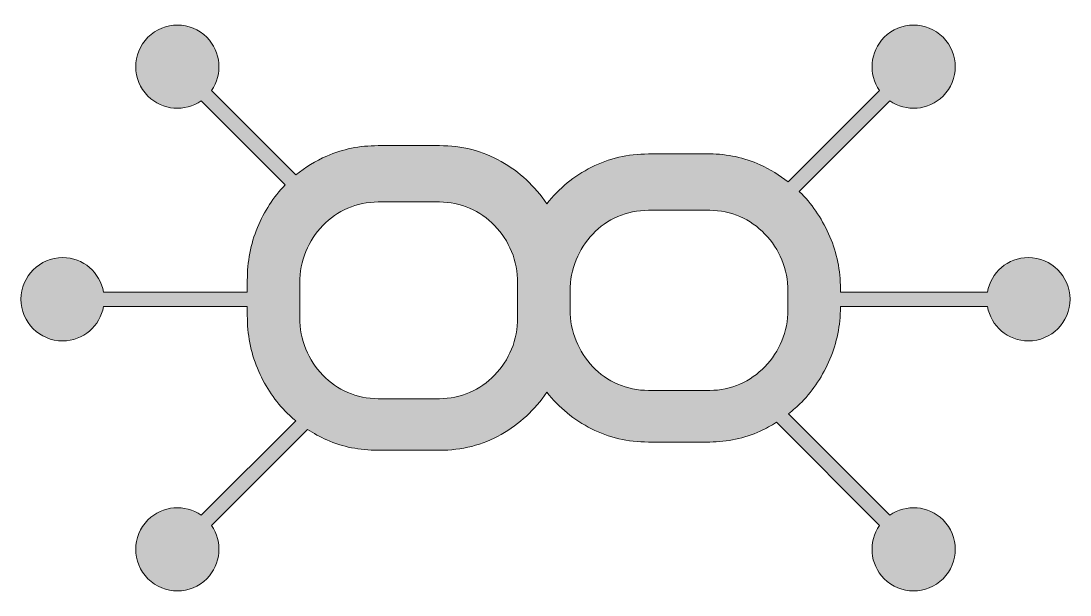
# Model space of a CAD drawing. Header units: inches. Extents: x -215 to 815, y -290 to 530.
# Drawn here: x -87.4 to -32.6, y 195.4 to 225.4 of the extents above; entities that cross this region are included whole.
import ezdxf

# ---------------------------------------------------------------- set-up
doc = ezdxf.new("R2010")
doc.units = ezdxf.units.IN
doc.header["$MEASUREMENT"] = 0
doc.layers.add('Calque 1', color=7, linetype='Continuous')

# ---------------------------------------------------------------- blocks, each defined once
blk = doc.blocks.new('block 24')
at = {"layer": 'Calque 1', "true_color": 0x030000}
h = blk.add_hatch(color=18, dxfattribs=at)
h.dxf.hatch_style = 2
edge = h.paths.add_edge_path()
edge.add_spline(control_points=[(-34.749, 213.029), (-35.822, 213.029), (-36.711, 212.252), (-36.89, 211.232), (-36.89, 211.232), (-44.576, 211.232), (-44.576, 211.232), (-44.576, 211.232), (-44.576, 211.398), (-44.576, 211.398), (-44.576, 212.356), (-44.759, 213.262), (-45.124, 214.117), (-45.49, 214.973), (-45.983, 215.72), (-46.601, 216.359), (-46.644, 216.403), (-46.691, 216.441), (-46.735, 216.484), (-46.735, 216.484), (-41.995, 221.225), (-41.995, 221.225), (-41.146, 220.631), (-39.97, 220.709), (-39.212, 221.466), (-38.362, 222.316), (-38.362, 223.694), (-39.212, 224.543), (-40.062, 225.394), (-41.439, 225.394), (-42.289, 224.543), (-43.047, 223.786), (-43.124, 222.61), (-42.531, 221.761), (-42.531, 221.761), (-47.307, 216.984), (-47.307, 216.984), (-47.754, 217.335), (-48.24, 217.638), (-48.773, 217.88), (-49.604, 218.258), (-50.482, 218.446), (-51.409, 218.446), (-51.409, 218.446), (-54.615, 218.446), (-54.615, 218.446), (-55.685, 218.446), (-56.677, 218.215), (-57.59, 217.752), (-58.504, 217.29), (-59.284, 216.654), (-59.931, 215.843), (-60.55, 216.769), (-61.344, 217.506), (-62.314, 218.056), (-63.285, 218.606), (-64.361, 218.88), (-65.541, 218.88), (-65.541, 218.88), (-68.747, 218.88), (-68.747, 218.88), (-69.704, 218.88), (-70.597, 218.699), (-71.426, 218.337), (-72.018, 218.078), (-72.555, 217.745), (-73.04, 217.346), (-73.04, 217.346), (-77.455, 221.761), (-77.455, 221.761), (-76.861, 222.61), (-76.939, 223.785), (-77.697, 224.543), (-78.546, 225.394), (-79.923, 225.394), (-80.774, 224.543), (-81.623, 223.693), (-81.623, 222.316), (-80.774, 221.466), (-80.016, 220.708), (-78.84, 220.631), (-77.991, 221.225), (-77.991, 221.225), (-73.6, 216.834), (-73.6, 216.834), (-74.218, 216.196), (-74.703, 215.45), (-75.053, 214.595), (-75.405, 213.74), (-75.581, 212.819), (-75.581, 211.833), (-75.581, 211.833), (-75.581, 211.232), (-75.581, 211.232), (-75.581, 211.232), (-83.096, 211.232), (-83.096, 211.232), (-83.276, 212.253), (-84.164, 213.029), (-85.236, 213.029), (-86.438, 213.029), (-87.412, 212.055), (-87.412, 210.853), (-87.412, 209.652), (-86.438, 208.677), (-85.236, 208.677), (-84.164, 208.677), (-83.275, 209.454), (-83.096, 210.474), (-83.096, 210.474), (-75.581, 210.474), (-75.581, 210.474), (-75.581, 210.474), (-75.581, 210.006), (-75.581, 210.006), (-75.581, 209.021), (-75.405, 208.1), (-75.053, 207.245), (-74.702, 206.389), (-74.217, 205.643), (-73.598, 205.004), (-73.425, 204.826), (-73.242, 204.661), (-73.053, 204.504), (-73.053, 204.504), (-77.991, 199.565), (-77.991, 199.565), (-78.84, 200.159), (-80.016, 200.082), (-80.774, 199.325), (-81.623, 198.475), (-81.623, 197.097), (-80.774, 196.248), (-79.924, 195.398), (-78.546, 195.398), (-77.697, 196.248), (-76.939, 197.005), (-76.862, 198.181), (-77.455, 199.03), (-77.455, 199.03), (-72.433, 204.053), (-72.433, 204.053), (-72.116, 203.846), (-71.783, 203.659), (-71.426, 203.503), (-70.597, 203.142), (-69.704, 202.96), (-68.748, 202.96), (-68.748, 202.96), (-65.542, 202.96), (-65.542, 202.96), (-64.361, 202.96), (-63.285, 203.235), (-62.315, 203.784), (-61.344, 204.334), (-60.55, 205.071), (-59.931, 205.996), (-59.285, 205.187), (-58.504, 204.55), (-57.59, 204.087), (-56.677, 203.625), (-55.685, 203.393), (-54.615, 203.393), (-54.615, 203.393), (-51.409, 203.393), (-51.409, 203.393), (-50.482, 203.393), (-49.604, 203.583), (-48.773, 203.96), (-48.475, 204.095), (-48.195, 204.254), (-47.924, 204.423), (-47.924, 204.423), (-42.531, 199.03), (-42.531, 199.03), (-43.125, 198.181), (-43.048, 197.005), (-42.29, 196.248), (-41.44, 195.398), (-40.063, 195.398), (-39.212, 196.248), (-38.363, 197.097), (-38.363, 198.475), (-39.212, 199.325), (-39.97, 200.082), (-41.145, 200.159), (-41.994, 199.565), (-41.994, 199.565), (-47.294, 204.866), (-47.294, 204.866), (-47.052, 205.057), (-46.817, 205.259), (-46.601, 205.482), (-45.983, 206.12), (-45.49, 206.867), (-45.124, 207.723), (-44.759, 208.578), (-44.576, 209.484), (-44.576, 210.441), (-44.576, 210.441), (-44.576, 210.475), (-44.576, 210.475), (-44.576, 210.475), (-36.89, 210.475), (-36.89, 210.475), (-36.711, 209.454), (-35.822, 208.677), (-34.749, 208.677), (-33.548, 208.677), (-32.573, 209.652), (-32.573, 210.853), (-32.573, 212.054), (-33.548, 213.029), (-34.749, 213.029)], knot_values=[0, 0, 0, 0, 1, 1, 1, 2, 2, 2, 3, 3, 3, 4, 4, 4, 5, 5, 5, 6, 6, 6, 7, 7, 7, 8, 8, 8, 9, 9, 9, 10, 10, 10, 11, 11, 11, 12, 12, 12, 13, 13, 13, 14, 14, 14, 15, 15, 15, 16, 16, 16, 17, 17, 17, 18, 18, 18, 19, 19, 19, 20, 20, 20, 21, 21, 21, 22, 22, 22, 23, 23, 23, 24, 24, 24, 25, 25, 25, 26, 26, 26, 27, 27, 27, 28, 28, 28, 29, 29, 29, 30, 30, 30, 31, 31, 31, 32, 32, 32, 33, 33, 33, 34, 34, 34, 35, 35, 35, 36, 36, 36, 37, 37, 37, 38, 38, 38, 39, 39, 39, 40, 40, 40, 41, 41, 41, 42, 42, 42, 43, 43, 43, 44, 44, 44, 45, 45, 45, 46, 46, 46, 47, 47, 47, 48, 48, 48, 49, 49, 49, 50, 50, 50, 51, 51, 51, 52, 52, 52, 53, 53, 53, 54, 54, 54, 55, 55, 55, 56, 56, 56, 57, 57, 57, 58, 58, 58, 59, 59, 59, 60, 60, 60, 61, 61, 61, 62, 62, 62, 63, 63, 63, 64, 64, 64, 65, 65, 65, 66, 66, 66, 67, 67, 67, 68, 68, 68, 69, 69, 69, 70, 70, 70, 71, 71, 71, 71], degree=3, periodic=1)
edge = h.paths.add_edge_path()
edge.add_spline(control_points=[(-61.449, 209.889), (-61.449, 209.312), (-61.555, 208.766), (-61.766, 208.248), (-61.977, 207.73), (-62.271, 207.276), (-62.651, 206.887), (-63.031, 206.498), (-63.468, 206.196), (-63.959, 205.98), (-64.452, 205.763), (-64.979, 205.656), (-65.541, 205.656), (-65.541, 205.656), (-68.747, 205.656), (-68.747, 205.656), (-69.309, 205.656), (-69.837, 205.763), (-70.329, 205.98), (-70.82, 206.196), (-71.257, 206.498), (-71.636, 206.887), (-72.016, 207.276), (-72.311, 207.73), (-72.522, 208.248), (-72.734, 208.766), (-72.839, 209.312), (-72.839, 209.889), (-72.839, 209.889), (-72.839, 211.702), (-72.839, 211.702), (-72.839, 212.279), (-72.733, 212.827), (-72.522, 213.344), (-72.311, 213.863), (-72.016, 214.316), (-71.636, 214.705), (-71.257, 215.095), (-70.82, 215.396), (-70.329, 215.612), (-69.837, 215.828), (-69.309, 215.936), (-68.747, 215.936), (-68.747, 215.936), (-65.541, 215.936), (-65.541, 215.936), (-64.979, 215.936), (-64.452, 215.828), (-63.959, 215.612), (-63.468, 215.396), (-63.031, 215.095), (-62.651, 214.705), (-62.271, 214.316), (-61.977, 213.863), (-61.766, 213.344), (-61.554, 212.827), (-61.449, 212.279), (-61.449, 211.702), (-61.449, 211.702), (-61.449, 209.889), (-61.449, 209.889)], knot_values=[0, 0, 0, 0, 1, 1, 1, 2, 2, 2, 3, 3, 3, 4, 4, 4, 5, 5, 5, 6, 6, 6, 7, 7, 7, 8, 8, 8, 9, 9, 9, 10, 10, 10, 11, 11, 11, 12, 12, 12, 13, 13, 13, 14, 14, 14, 15, 15, 15, 16, 16, 16, 17, 17, 17, 18, 18, 18, 19, 19, 19, 20, 20, 20, 20], degree=3, periodic=1)
edge = h.paths.add_edge_path()
edge.add_spline(control_points=[(-49.827, 206.416), (-50.321, 206.198), (-50.847, 206.089), (-51.409, 206.089), (-51.409, 206.089), (-54.615, 206.089), (-54.615, 206.089), (-55.178, 206.089), (-55.712, 206.199), (-56.218, 206.416), (-56.725, 206.633), (-57.161, 206.939), (-57.527, 207.33), (-57.892, 207.723), (-58.18, 208.173), (-58.391, 208.682), (-58.601, 209.189), (-58.707, 209.735), (-58.707, 210.316), (-58.707, 210.316), (-58.707, 211.274), (-58.707, 211.274), (-58.707, 211.856), (-58.601, 212.4), (-58.391, 212.909), (-58.179, 213.417), (-57.892, 213.868), (-57.527, 214.26), (-57.161, 214.653), (-56.725, 214.957), (-56.218, 215.175), (-55.712, 215.393), (-55.178, 215.502), (-54.615, 215.502), (-54.615, 215.502), (-51.409, 215.502), (-51.409, 215.502), (-50.847, 215.502), (-50.321, 215.393), (-49.827, 215.175), (-49.336, 214.957), (-48.9, 214.653), (-48.52, 214.26), (-48.141, 213.868), (-47.846, 213.417), (-47.634, 212.909), (-47.424, 212.4), (-47.317, 211.856), (-47.317, 211.274), (-47.317, 211.274), (-47.317, 210.316), (-47.317, 210.316), (-47.317, 209.735), (-47.424, 209.189), (-47.634, 208.682), (-47.846, 208.173), (-48.141, 207.723), (-48.52, 207.33), (-48.9, 206.939), (-49.336, 206.634), (-49.827, 206.416)], knot_values=[0, 0, 0, 0, 1, 1, 1, 2, 2, 2, 3, 3, 3, 4, 4, 4, 5, 5, 5, 6, 6, 6, 7, 7, 7, 8, 8, 8, 9, 9, 9, 10, 10, 10, 11, 11, 11, 12, 12, 12, 13, 13, 13, 14, 14, 14, 15, 15, 15, 16, 16, 16, 17, 17, 17, 18, 18, 18, 19, 19, 19, 20, 20, 20, 20], degree=3, periodic=1)
at = {"layer": 'Calque 1', "lineweight": 0}
for points, knots in [([(-34.749, 213.029), (-35.822, 213.029), (-36.711, 212.252), (-36.89, 211.232), (-36.89, 211.232), (-44.576, 211.232), (-44.576, 211.232), (-44.576, 211.232), (-44.576, 211.398), (-44.576, 211.398), (-44.576, 212.356), (-44.759, 213.262), (-45.124, 214.117), (-45.49, 214.973), (-45.983, 215.72), (-46.601, 216.359), (-46.644, 216.403), (-46.691, 216.441), (-46.735, 216.484), (-46.735, 216.484), (-41.995, 221.225), (-41.995, 221.225), (-41.146, 220.631), (-39.97, 220.709), (-39.212, 221.466), (-38.362, 222.316), (-38.362, 223.694), (-39.212, 224.543), (-40.062, 225.394), (-41.439, 225.394), (-42.289, 224.543), (-43.047, 223.786), (-43.124, 222.61), (-42.531, 221.761), (-42.531, 221.761), (-47.307, 216.984), (-47.307, 216.984), (-47.754, 217.335), (-48.24, 217.638), (-48.773, 217.88), (-49.604, 218.258), (-50.482, 218.446), (-51.409, 218.446), (-51.409, 218.446), (-54.615, 218.446), (-54.615, 218.446), (-55.685, 218.446), (-56.677, 218.215), (-57.59, 217.752), (-58.504, 217.29), (-59.284, 216.654), (-59.931, 215.843), (-60.55, 216.769), (-61.344, 217.506), (-62.314, 218.056), (-63.285, 218.606), (-64.361, 218.88), (-65.541, 218.88), (-65.541, 218.88), (-68.747, 218.88), (-68.747, 218.88), (-69.704, 218.88), (-70.597, 218.699), (-71.426, 218.337), (-72.018, 218.078), (-72.555, 217.745), (-73.04, 217.346), (-73.04, 217.346), (-77.455, 221.761), (-77.455, 221.761), (-76.861, 222.61), (-76.939, 223.785), (-77.697, 224.543), (-78.546, 225.394), (-79.923, 225.394), (-80.774, 224.543), (-81.623, 223.693), (-81.623, 222.316), (-80.774, 221.466), (-80.016, 220.708), (-78.84, 220.631), (-77.991, 221.225), (-77.991, 221.225), (-73.6, 216.834), (-73.6, 216.834), (-74.218, 216.196), (-74.703, 215.45), (-75.053, 214.595), (-75.405, 213.74), (-75.581, 212.819), (-75.581, 211.833), (-75.581, 211.833), (-75.581, 211.232), (-75.581, 211.232), (-75.581, 211.232), (-83.096, 211.232), (-83.096, 211.232), (-83.276, 212.253), (-84.164, 213.029), (-85.236, 213.029), (-86.438, 213.029), (-87.412, 212.055), (-87.412, 210.853), (-87.412, 209.652), (-86.438, 208.677), (-85.236, 208.677), (-84.164, 208.677), (-83.275, 209.454), (-83.096, 210.474), (-83.096, 210.474), (-75.581, 210.474), (-75.581, 210.474), (-75.581, 210.474), (-75.581, 210.006), (-75.581, 210.006), (-75.581, 209.021), (-75.405, 208.1), (-75.053, 207.245), (-74.702, 206.389), (-74.217, 205.643), (-73.598, 205.004), (-73.425, 204.826), (-73.242, 204.661), (-73.053, 204.504), (-73.053, 204.504), (-77.991, 199.565), (-77.991, 199.565), (-78.84, 200.159), (-80.016, 200.082), (-80.774, 199.325), (-81.623, 198.475), (-81.623, 197.097), (-80.774, 196.248), (-79.924, 195.398), (-78.546, 195.398), (-77.697, 196.248), (-76.939, 197.005), (-76.862, 198.181), (-77.455, 199.03), (-77.455, 199.03), (-72.433, 204.053), (-72.433, 204.053), (-72.116, 203.846), (-71.783, 203.659), (-71.426, 203.503), (-70.597, 203.142), (-69.704, 202.96), (-68.748, 202.96), (-68.748, 202.96), (-65.542, 202.96), (-65.542, 202.96), (-64.361, 202.96), (-63.285, 203.235), (-62.315, 203.784), (-61.344, 204.334), (-60.55, 205.071), (-59.931, 205.996), (-59.285, 205.187), (-58.504, 204.55), (-57.59, 204.087), (-56.677, 203.625), (-55.685, 203.393), (-54.615, 203.393), (-54.615, 203.393), (-51.409, 203.393), (-51.409, 203.393), (-50.482, 203.393), (-49.604, 203.583), (-48.773, 203.96), (-48.475, 204.095), (-48.195, 204.254), (-47.924, 204.423), (-47.924, 204.423), (-42.531, 199.03), (-42.531, 199.03), (-43.125, 198.181), (-43.048, 197.005), (-42.29, 196.248), (-41.44, 195.398), (-40.063, 195.398), (-39.212, 196.248), (-38.363, 197.097), (-38.363, 198.475), (-39.212, 199.325), (-39.97, 200.082), (-41.145, 200.159), (-41.994, 199.565), (-41.994, 199.565), (-47.294, 204.866), (-47.294, 204.866), (-47.052, 205.057), (-46.817, 205.259), (-46.601, 205.482), (-45.983, 206.12), (-45.49, 206.867), (-45.124, 207.723), (-44.759, 208.578), (-44.576, 209.484), (-44.576, 210.441), (-44.576, 210.441), (-44.576, 210.475), (-44.576, 210.475), (-44.576, 210.475), (-36.89, 210.475), (-36.89, 210.475), (-36.711, 209.454), (-35.822, 208.677), (-34.749, 208.677), (-33.548, 208.677), (-32.573, 209.652), (-32.573, 210.853), (-32.573, 212.054), (-33.548, 213.029), (-34.749, 213.029)], [0, 0, 0, 0, 1, 1, 1, 2, 2, 2, 3, 3, 3, 4, 4, 4, 5, 5, 5, 6, 6, 6, 7, 7, 7, 8, 8, 8, 9, 9, 9, 10, 10, 10, 11, 11, 11, 12, 12, 12, 13, 13, 13, 14, 14, 14, 15, 15, 15, 16, 16, 16, 17, 17, 17, 18, 18, 18, 19, 19, 19, 20, 20, 20, 21, 21, 21, 22, 22, 22, 23, 23, 23, 24, 24, 24, 25, 25, 25, 26, 26, 26, 27, 27, 27, 28, 28, 28, 29, 29, 29, 30, 30, 30, 31, 31, 31, 32, 32, 32, 33, 33, 33, 34, 34, 34, 35, 35, 35, 36, 36, 36, 37, 37, 37, 38, 38, 38, 39, 39, 39, 40, 40, 40, 41, 41, 41, 42, 42, 42, 43, 43, 43, 44, 44, 44, 45, 45, 45, 46, 46, 46, 47, 47, 47, 48, 48, 48, 49, 49, 49, 50, 50, 50, 51, 51, 51, 52, 52, 52, 53, 53, 53, 54, 54, 54, 55, 55, 55, 56, 56, 56, 57, 57, 57, 58, 58, 58, 59, 59, 59, 60, 60, 60, 61, 61, 61, 62, 62, 62, 63, 63, 63, 64, 64, 64, 65, 65, 65, 66, 66, 66, 67, 67, 67, 68, 68, 68, 69, 69, 69, 70, 70, 70, 71, 71, 71, 71]), ([(-61.449, 209.889), (-61.449, 209.312), (-61.555, 208.766), (-61.766, 208.248), (-61.977, 207.73), (-62.271, 207.276), (-62.651, 206.887), (-63.031, 206.498), (-63.468, 206.196), (-63.959, 205.98), (-64.452, 205.763), (-64.979, 205.656), (-65.541, 205.656), (-65.541, 205.656), (-68.747, 205.656), (-68.747, 205.656), (-69.309, 205.656), (-69.837, 205.763), (-70.329, 205.98), (-70.82, 206.196), (-71.257, 206.498), (-71.636, 206.887), (-72.016, 207.276), (-72.311, 207.73), (-72.522, 208.248), (-72.734, 208.766), (-72.839, 209.312), (-72.839, 209.889), (-72.839, 209.889), (-72.839, 211.702), (-72.839, 211.702), (-72.839, 212.279), (-72.733, 212.827), (-72.522, 213.344), (-72.311, 213.863), (-72.016, 214.316), (-71.636, 214.705), (-71.257, 215.095), (-70.82, 215.396), (-70.329, 215.612), (-69.837, 215.828), (-69.309, 215.936), (-68.747, 215.936), (-68.747, 215.936), (-65.541, 215.936), (-65.541, 215.936), (-64.979, 215.936), (-64.452, 215.828), (-63.959, 215.612), (-63.468, 215.396), (-63.031, 215.095), (-62.651, 214.705), (-62.271, 214.316), (-61.977, 213.863), (-61.766, 213.344), (-61.554, 212.827), (-61.449, 212.279), (-61.449, 211.702), (-61.449, 211.702), (-61.449, 209.889), (-61.449, 209.889)], [0, 0, 0, 0, 1, 1, 1, 2, 2, 2, 3, 3, 3, 4, 4, 4, 5, 5, 5, 6, 6, 6, 7, 7, 7, 8, 8, 8, 9, 9, 9, 10, 10, 10, 11, 11, 11, 12, 12, 12, 13, 13, 13, 14, 14, 14, 15, 15, 15, 16, 16, 16, 17, 17, 17, 18, 18, 18, 19, 19, 19, 20, 20, 20, 20]), ([(-49.827, 206.416), (-50.321, 206.198), (-50.847, 206.089), (-51.409, 206.089), (-51.409, 206.089), (-54.615, 206.089), (-54.615, 206.089), (-55.178, 206.089), (-55.712, 206.199), (-56.218, 206.416), (-56.725, 206.633), (-57.161, 206.939), (-57.527, 207.33), (-57.892, 207.723), (-58.18, 208.173), (-58.391, 208.682), (-58.601, 209.189), (-58.707, 209.735), (-58.707, 210.316), (-58.707, 210.316), (-58.707, 211.274), (-58.707, 211.274), (-58.707, 211.856), (-58.601, 212.4), (-58.391, 212.909), (-58.179, 213.417), (-57.892, 213.868), (-57.527, 214.26), (-57.161, 214.653), (-56.725, 214.957), (-56.218, 215.175), (-55.712, 215.393), (-55.178, 215.502), (-54.615, 215.502), (-54.615, 215.502), (-51.409, 215.502), (-51.409, 215.502), (-50.847, 215.502), (-50.321, 215.393), (-49.827, 215.175), (-49.336, 214.957), (-48.9, 214.653), (-48.52, 214.26), (-48.141, 213.868), (-47.846, 213.417), (-47.634, 212.909), (-47.424, 212.4), (-47.317, 211.856), (-47.317, 211.274), (-47.317, 211.274), (-47.317, 210.316), (-47.317, 210.316), (-47.317, 209.735), (-47.424, 209.189), (-47.634, 208.682), (-47.846, 208.173), (-48.141, 207.723), (-48.52, 207.33), (-48.9, 206.939), (-49.336, 206.634), (-49.827, 206.416)], [0, 0, 0, 0, 1, 1, 1, 2, 2, 2, 3, 3, 3, 4, 4, 4, 5, 5, 5, 6, 6, 6, 7, 7, 7, 8, 8, 8, 9, 9, 9, 10, 10, 10, 11, 11, 11, 12, 12, 12, 13, 13, 13, 14, 14, 14, 15, 15, 15, 16, 16, 16, 17, 17, 17, 18, 18, 18, 19, 19, 19, 20, 20, 20, 20])]:
    blk.add_open_spline(points, degree=3, knots=knots, dxfattribs=at)

msp = doc.modelspace()

# ---------------------------------------------------------------- block references
at = {"layer": 'Calque 1'}
msp.add_blockref('block 24', (0, 0), dxfattribs=at)

doc.saveas('drawing.dxf')
